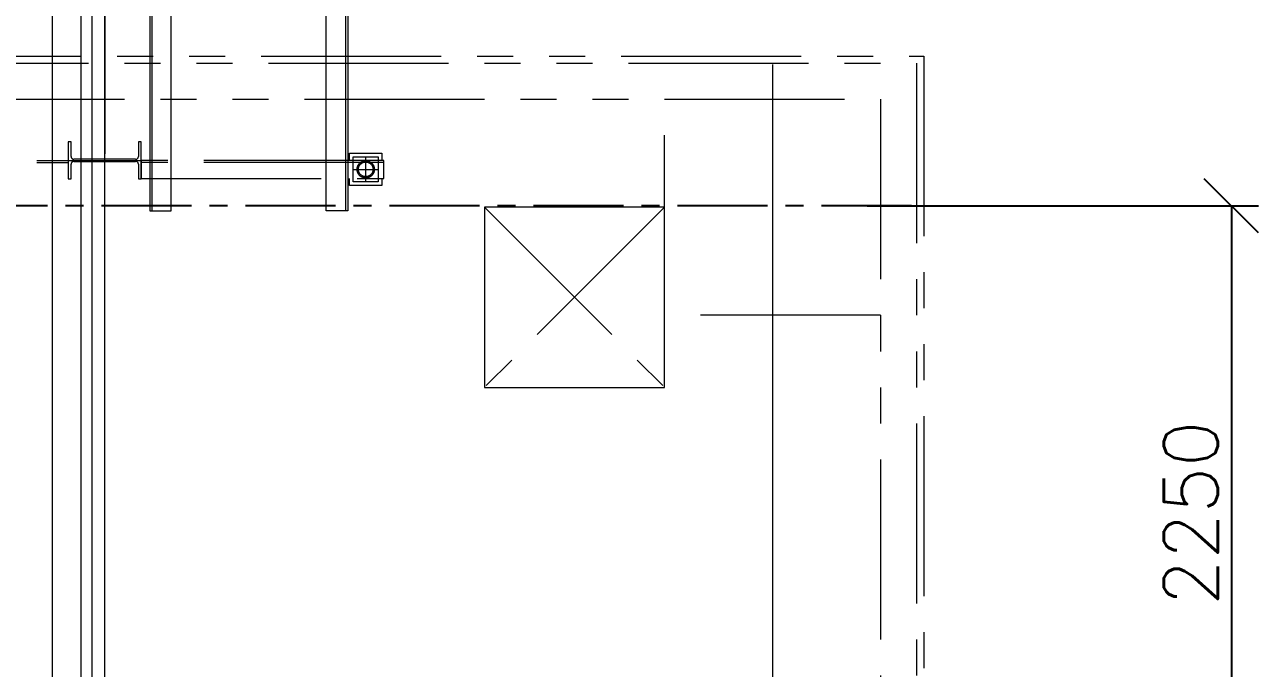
# Model space of a CAD drawing. Header units: inches. Extents: x 0 to 157513, y -28488 to 35640.
# Drawn here: x 10074 to 13500, y 8988 to 10775 of the extents above; entities that cross this region are included whole.
import ezdxf

# ---------------------------------------------------------------- set-up
doc = ezdxf.new("R2010")
doc.units = ezdxf.units.IN
doc.header["$LTSCALE"] = 400
doc.header["$MEASUREMENT"] = 0
doc.linetypes.add('CENTER', pattern=[2, 1.25, -0.25, 0.25, -0.25])
doc.linetypes.add('PHANTOM', pattern=[2.5, 1.25, -0.25, 0.25, -0.25, 0.25, -0.25])
doc.layers.add('BF STR', color=8, linetype='PHANTOM', lineweight=5)
doc.layers.add('PHANTAM', color=21, linetype='PHANTOM', lineweight=0)
doc.layers.add('cen', color=1, linetype='CENTER')
doc.styles.add('ROMANS', font='romans')
doc.dimstyles.new('SAM2 60 SC', dxfattribs={"dimscale": 60, "dimtxt": 2.5, "dimasz": 2.5, "dimexe": 1.25, "dimexo": 0.625, "dimtad": 1, "dimtoh": 1, "dimdec": 0, "dimdsep": 46, "dimtxsty": 'ROMANS', "dimblk": 'OBLIQUE', "dimcen": 2.5, "dimclrd": 1, "dimclre": 1, "dimclrt": 256, "dimadec": 0, "dimazin": 2, "dimtfac": 1, "dimtdec": 0, "dimtofl": 0, "dimtmove": 0, "dimatfit": 3, "dimfxl": 1, "dimtolj": 1, "dimtzin": 0, "dimarcsym": 1})

# ---------------------------------------------------------------- blocks, each defined once
blk = doc.blocks.new('_OBLIQUE')
at = {"color": 0, "linetype": 'ByBlock'}
blk.add_line((-0.5, -0.5), (0.5, 0.5), dxfattribs=at)
blk = doc.blocks.new('*D21')
at = {"color": 1, "lineweight": -2}
for p, q in [((12413.4, 10272), (13500.3, 10272)), ((13425.3, 10272), (13425.3, 8022)), ((11447.9, 8022), (13500.3, 8022))]:
    blk.add_line(p, q, dxfattribs=at)
at = {"layer": 'Defpoints', "color": 0}
for p in [(12375.9, 10272, 26.7), (11410.4, 8022, 26.7), (13425.3, 8022)]:
    blk.add_point(p, dxfattribs=at)
at = {"color": 1, "lineweight": -2, "xscale": 150, "yscale": 150, "zscale": 150}
for p, rotation in [((13425.3, 10272), 90), ((13425.3, 8022), 270)]:
    blk.add_blockref('_OBLIQUE', p, dxfattribs=dict(at, rotation=rotation))
at = {"insert": (13312.8, 9418.2), "char_height": 150, "attachment_point": 5, "rotation": 90, "style": 'ROMANS'}
blk.add_mtext('\\A1;2250', dxfattribs=at)
blk = doc.blocks.new('A$C4B0E0C6E')
at = {"layer": 'PHANTAM', "color": 8, "ltscale": 10}
for p, q in [((2305, 517.3, 176.2), (2305, 7623, 182.5)), ((2385, 1303.1, 176.4), (2385, 7623, 181.1)), ((2415, 1303.1, 176.4), (2415, 7623, 181.1)), ((2450, 1303.1, 176.4), (2450, 7623, 181.1)), ((2575, 7623, -123.3), (2575, 4964.5, -123.3)), ((2581, 7623, -123.3), (2581, 4964.5, -123.3)), ((2635, 4964.5, -123.3), (2635, 7623, -123.3)), ((3065, 4964.5, -123.3), (3065, 7623, -123.3)), ((3119, 7623, -123.3), (3119, 4964.5, -123.3)), ((3125, 7623, -123.3), (3125, 4964.5, -123.3))]:
    blk.add_line(p, q, dxfattribs=at)
at = {"layer": 'PHANTAM', "color": 8}
for p, q in [((2450, 7623, -123.3), (2450, 5104.5, -123.3)), ((2356.5, 5155.5, -123.3), (2348.5, 5155.5, -123.3)), ((2348.5, 5155.5, -123.3), (2348.5, 5053.5, -123.3)), ((2356.5, 5115.1, -123.3), (2356.5, 5155.5, -123.3)), ((2551.5, 5155.5, -123.3), (2543.5, 5155.5, -123.3)), ((2543.5, 5155.5, -123.3), (2543.5, 5115.1, -123.3)), ((2551.5, 5053.5, -123.3), (2551.5, 5155.5, -123.3)), ((2535.9, 5107.5, -123.3), (2364.1, 5107.5, -123.3)), ((3130, 5104.5, -123.3), (3130, 5124.5, -123.3)), ((3130, 5124.5, -123.3), (3220, 5124.5, -123.3)), ((3140, 5044.5, -123.3), (3140, 5114.5, -123.3)), ((3140, 5114.5, -123.3), (3210, 5114.5, -123.3)), ((3175, 5044.5, -123.3), (3175, 5114.5, -123.3)), ((3210, 5114.5, -123.3), (3210, 5044.5, -123.3)), ((3220, 5124.5, -123.3), (3220, 5104.5, -123.3)), ((1261.5, 5104.5, -123.3), (2348.5, 5104.5, -123.3)), ((1261.5, 5098.5, -123.3), (2348.5, 5098.5, -123.3)), ((2348.5, 5104.5, -123.3), (2551.5, 5104.5, -123.3)), ((2356.5, 5053.5, -123.3), (2356.5, 5093.9, -123.3)), ((2364.1, 5101.5, -123.3), (2535.9, 5101.5, -123.3)), ((2543.5, 5093.9, -123.3), (2543.5, 5053.5, -123.3)), ((2551.5, 5104.5, -123.3), (2551.5, 5054.5, -123.3)), ((3225, 5104.5, -123.3), (2551.5, 5104.5, -123.3)), ((3225, 5098.5, -123.3), (2551.5, 5098.5, -123.3)), ((3140, 5079.5, -123.3), (3210, 5079.5, -123.3)), ((3225, 5054.5, -123.3), (3225, 5104.5, -123.3)), ((2348.5, 5053.5, -123.3), (2356.5, 5053.5, -123.3)), ((2543.5, 5053.5, -123.3), (2551.5, 5053.5, -123.3)), ((2551.5, 5054.5, -123.3), (3225, 5054.5, -123.3)), ((3130, 5034.5, -123.3), (3130, 5054.5, -123.3)), ((3210, 5044.5, -123.3), (3140, 5044.5, -123.3)), ((3220, 5054.5, -123.3), (3220, 5034.5, -123.3)), ((3220, 5034.5, -123.3), (3130, 5034.5, -123.3)), ((2575, 4964.5, -123.3), (2635, 4964.5, -123.3)), ((3125, 4964.5, -123.3), (3065, 4964.5, -123.3))]:
    blk.add_line(p, q, dxfattribs=at)
for radius in [24, 20.4]:
    blk.add_circle((3175, 5079.5, -123.3), radius, dxfattribs=at)
for centre, start, end in [((2364.1, 5115.1, -123.3), 180, 270), ((2535.9, 5115.1, -123.3), 270, 0), ((2364.1, 5093.9, -123.3), 90, 180), ((2535.9, 5093.9, -123.3), 0, 90)]:
    blk.add_arc(centre, 7.6, start, end, dxfattribs=at)
blk = doc.blocks.new('A$C5135598A')
at = {"color": 8, "ltscale": 10}
blk.add_blockref('A$C4B0E0C6E', (377.3, 0, 0), dxfattribs=at)
blk = doc.blocks.new('611bf4strgapln')
at = {"layer": 'BF STR', "ltscale": 15}
blk.add_line((-21125.9, 19553.1, 0), (-21125.9, 13160.1, 0), dxfattribs=at)
at = {"layer": 'BF STR', "extrusion": (2.19374e-05, 8.32517e-06, 1)}
for p, q in [((-21425.9, 19156.1, 0), (-21925.9, 18656.1, 0)), ((-21925.9, 19156.1, 0), (-21425.9, 18656.1, 0))]:
    blk.add_line(p, q, dxfattribs=at)
at = {"layer": 'BF STR', "elevation": 0}
for points in [[(-26545.9, 19186.7), (-26545.9, 19576.1), (-20705.9, 19576.1), (-20705.9, 12740.1), (-26545.9, 12740.1), (-26545.9, 14539.5)], [(-26525.9, 19186.7), (-26525.9, 19556.1), (-20725.9, 19556.1), (-20725.9, 12760.1), (-26525.9, 12760.1), (-26525.9, 14539.5)]]:
    blk.add_lwpolyline(points, dxfattribs=at)
for points in [[(-26425.9, 19456.1), (-20825.9, 19456.1), (-20825.9, 12860.1), (-26425.9, 12860.1)], [(-21425.9, 19456.1), (-20825.9, 19456.1), (-20825.9, 18856.1), (-21425.9, 18856.1)]]:
    blk.add_lwpolyline(points, close=True, dxfattribs=at)
at = {"layer": 'BF STR', "extrusion": (2.19374e-05, 8.32517e-06, 1), "elevation": -0.3}
blk.add_lwpolyline([(-21925.9, 19156.1), (-21925.9, 18656.1), (-21425.9, 18656.1), (-21425.9, 19156.1)], close=True, dxfattribs=at)
at = {"layer": 'BF STR', "color": 0, "ltscale": 10}
blk.add_blockref('A$C5135598A', (-25808.1, 14182.1, 3.5), dxfattribs=at)

msp = doc.modelspace()

# ---------------------------------------------------------------- linework, layer by layer
at = {"layer": 'cen', "ltscale": 0.5}
msp.add_line((12536.7, 10272, 0), (7150.9, 10272, 0), dxfattribs=at)

# ---------------------------------------------------------------- block references
msp.add_blockref('611bf4strgapln', (33276.7, -8888.1), dxfattribs=at)

# ---------------------------------------------------------------- dimensions: what is measured, and where the dimension line sits
dim = msp.add_linear_dim(base=(13425.3, 8022, -26.7), p1=(12375.9, 10272, 0), p2=(11410.4, 8022, 0), angle=90, dimstyle='SAM2 60 SC')
dim.commit()
dim.dimension.update_dxf_attribs({"geometry": '*D21', "text_midpoint": (13425.3, 9418.2, -26.7), "dimtype": 160})

doc.saveas('drawing.dxf')
